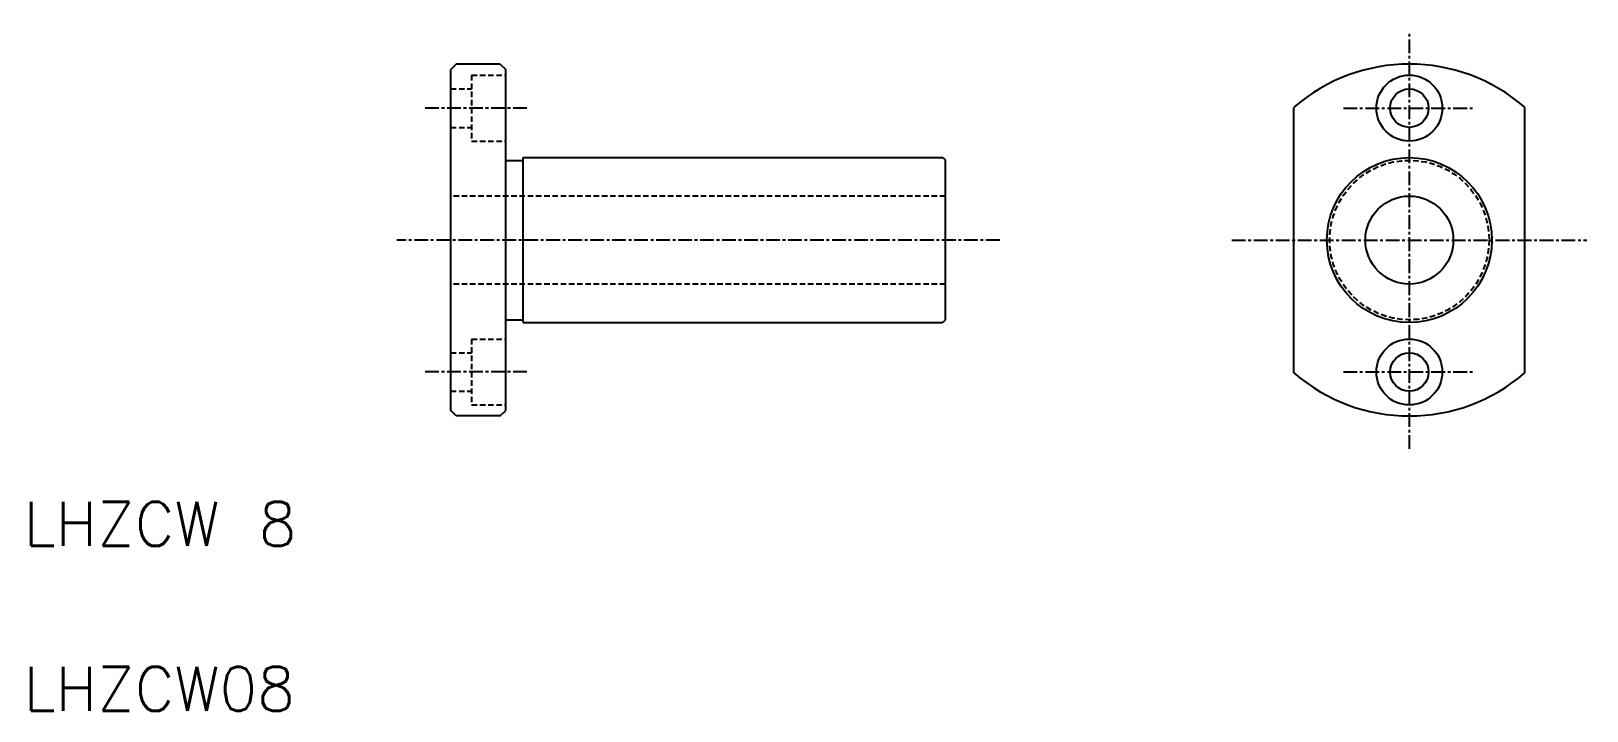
# Model space of a CAD drawing. Extents: x 180 to 322, y 148 to 210.
import ezdxf

# ---------------------------------------------------------------- set-up
doc = ezdxf.new("R2010")
doc.units = 0
doc.linetypes.add('CENTER', pattern=[2, 1.25, -0.25, 0.25, -0.25])
doc.linetypes.add('DASHED', pattern=[0.75, 0.5, -0.25])
doc.layers.get('0').update_dxf_attribs({"linetype": 'CONTINUOUS'})
doc.layers.add('CENTER', color=1, linetype='CENTER')
doc.styles.get("Standard").update_dxf_attribs({"font": 'txt.shx', "bigfont": 'bigfont.shx'})

msp = doc.modelspace()

# ---------------------------------------------------------------- linework, layer by layer
at = {"color": 7, "linetype": 'CONTINUOUS'}
for p, q in [((218.94, 206.83), (218.44, 206.33)), ((222.94, 206.83), (218.94, 206.83)), ((222.94, 206.83), (223.44, 206.33)), ((218.44, 175.33), (218.44, 206.33)), ((223.44, 175.33), (223.44, 206.33)), ((295.15, 178.76), (295.15, 202.9)), ((316.15, 178.76), (316.15, 202.9)), ((225.04, 198.33), (263.19, 198.33)), ((225.04, 183.33), (225.04, 198.33)), ((223.44, 198.08), (225.04, 198.08)), ((263.44, 183.58), (263.44, 198.08)), ((223.44, 183.58), (225.04, 183.58)), ((225.04, 183.33), (263.19, 183.33)), ((227.57, 183.33), (227.57, 183.33)), ((231.69, 183.33), (231.69, 183.33)), ((218.94, 174.83), (218.44, 175.33)), ((222.94, 174.83), (218.94, 174.83)), ((222.94, 174.83), (223.44, 175.33))]:
    msp.add_line(p, q, dxfattribs=at)
at = {"color": 3, "linetype": 'DASHED'}
for p, q in [((220.34, 205.83), (220.34, 199.83)), ((220.34, 205.83), (223.44, 205.83)), ((218.44, 204.58), (220.34, 204.58)), ((218.44, 201.08), (220.34, 201.08)), ((220.34, 199.83), (223.44, 199.83)), ((263.44, 194.83), (218.44, 194.83)), ((263.44, 186.83), (218.44, 186.83)), ((220.34, 181.83), (220.34, 175.83)), ((220.34, 181.83), (223.44, 181.83)), ((218.44, 180.58), (220.34, 180.58)), ((218.44, 177.08), (220.34, 177.08)), ((220.34, 175.83), (223.44, 175.83))]:
    msp.add_line(p, q, dxfattribs=at)
at = {"color": 7, "linetype": 'CONTINUOUS'}
for centre, radius in [((305.65, 202.83), 3), ((305.65, 202.83), 1.75), ((305.65, 190.83), 7.5), ((305.65, 190.83), 4), ((305.65, 178.83), 3), ((305.65, 178.83), 1.75)]:
    msp.add_circle(centre, radius, dxfattribs=at)
at = {"color": 3, "linetype": 'DASHED'}
msp.add_circle((305.65, 190.83), 7.25, dxfattribs=at)
at = {"color": 7, "linetype": 'CONTINUOUS'}
for centre, radius, start, end in [((305.65, 190.83), 16, 48.9855, 131.0145), ((262.69, 197.58), 0.9, 33.5573, 56.4427), ((262.69, 184.08), 0.9, 303.5573, 326.4427), ((305.65, 190.83), 16, 228.9855, 311.0145)]:
    msp.add_arc(centre, radius, start, end, dxfattribs=at)
at = {"layer": 'CENTER', "color": 1, "linetype": 'CENTER'}
for p, q in [((305.65, 171.83), (305.65, 209.83)), ((225.36, 202.83), (216.1, 202.83)), ((299.65, 202.83), (311.65, 202.83)), ((268.38, 190.83), (213.54, 190.83)), ((289.5, 190.83), (321.8, 190.83)), ((225.36, 178.83), (216.1, 178.83)), ((299.65, 178.83), (311.65, 178.83))]:
    msp.add_line(p, q, dxfattribs=at)

# ---------------------------------------------------------------- texts
at = {"color": 7, "linetype": 'CONTINUOUS'}
for s, p in [('LHZCW 8', (179.58, 163.01)), ('LHZCW08', (179.58, 148.01))]:
    msp.add_text(s, height=4, dxfattribs=at).set_placement(p)

doc.saveas('drawing.dxf')
